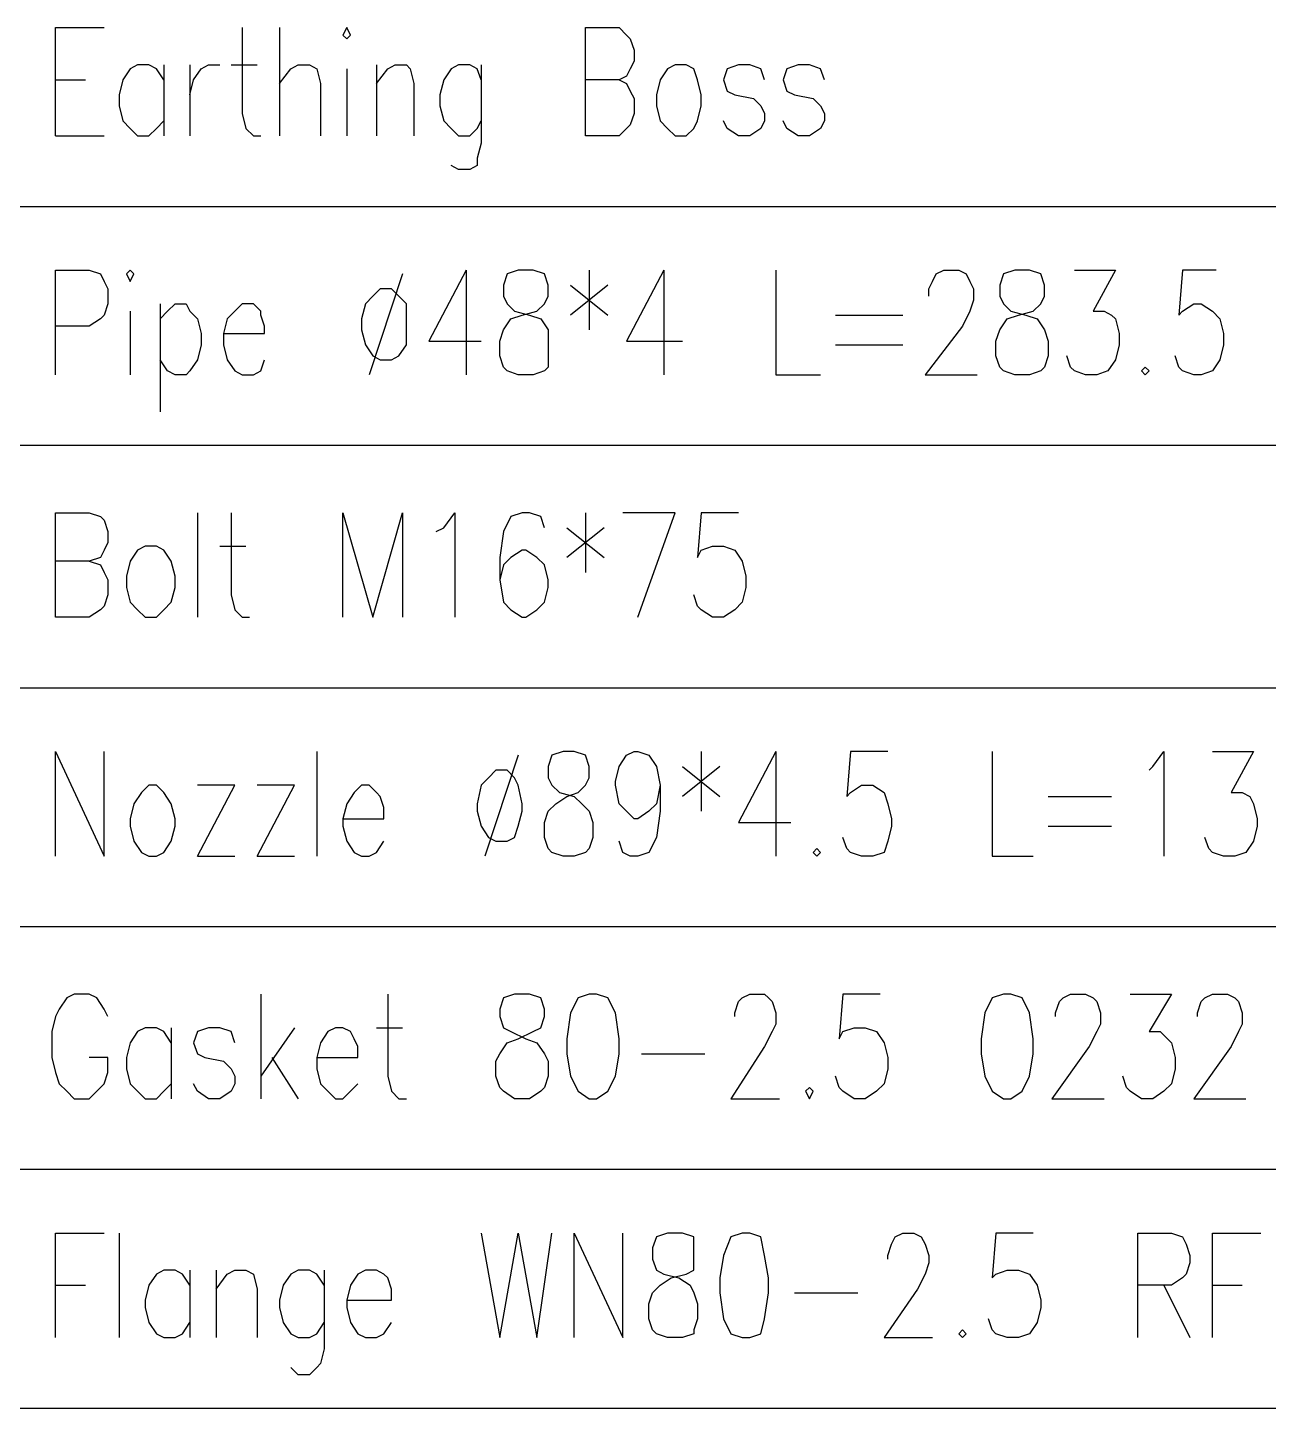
# Model space of a CAD drawing. Extents: x 0.3 to 16.2, y 0.3 to 22.9.
# Drawn here: x 12.425 to 13.533, y 7.277 to 8.51 of the extents above; entities that cross this region are included whole.
import ezdxf

# ---------------------------------------------------------------- set-up
doc = ezdxf.new("R2010")
doc.units = 0
doc.header["$MEASUREMENT"] = 0
doc.linetypes.add('AUSGEZOGEN', pattern=[0])
doc.layers.get('0').update_dxf_attribs({"linetype": 'AUSGEZOGEN'})

msp = doc.modelspace()

# ---------------------------------------------------------------- linework, layer by layer
for points in [[(12.45, 8.4133), (12.45, 8.51), (12.45, 8.51), (12.4933, 8.51)], [(12.6167, 8.51), (12.6167, 8.4333), (12.6167, 8.4333), (12.62, 8.42), (12.62, 8.42), (12.6267, 8.4133), (12.6267, 8.4133), (12.6333, 8.4133)], [(12.65, 8.51), (12.65, 8.4133)], [(12.7067, 8.5033), (12.71, 8.5), (12.71, 8.5), (12.7133, 8.5033), (12.7133, 8.5033), (12.71, 8.51), (12.71, 8.51), (12.7067, 8.5033), (12.7067, 8.5033)], [(12.9233, 8.4133), (12.9233, 8.51), (12.9233, 8.51), (12.9533, 8.51), (12.9533, 8.51), (12.96, 8.5033), (12.96, 8.5033), (12.9633, 8.5), (12.9633, 8.5), (12.9667, 8.49), (12.9667, 8.49), (12.9667, 8.48), (12.9667, 8.48), (12.9633, 8.4733), (12.9633, 8.4733), (12.96, 8.4667), (12.96, 8.4667), (12.9533, 8.4633), (12.9533, 8.4633), (12.9233, 8.4633)], [(12.5467, 8.4633), (12.54, 8.4733), (12.54, 8.4733), (12.5333, 8.4767), (12.5333, 8.4767), (12.5233, 8.4767), (12.5233, 8.4767), (12.5167, 8.4733), (12.5167, 8.4733), (12.51, 8.4633), (12.51, 8.4633), (12.5067, 8.45), (12.5067, 8.45), (12.5067, 8.44), (12.5067, 8.44), (12.51, 8.4267), (12.51, 8.4267), (12.5167, 8.42), (12.5167, 8.42), (12.5233, 8.4133), (12.5233, 8.4133), (12.5333, 8.4133), (12.5333, 8.4133), (12.54, 8.42), (12.54, 8.42), (12.5467, 8.4267)], [(12.5467, 8.4767), (12.5467, 8.4133)], [(12.57, 8.4767), (12.57, 8.4133)], [(12.57, 8.45), (12.5733, 8.4633), (12.5733, 8.4633), (12.58, 8.4733), (12.58, 8.4733), (12.5867, 8.4767), (12.5867, 8.4767), (12.5967, 8.4767)], [(12.6067, 8.4767), (12.63, 8.4767)], [(12.65, 8.46), (12.66, 8.4733), (12.66, 8.4733), (12.6667, 8.4767), (12.6667, 8.4767), (12.6767, 8.4767), (12.6767, 8.4767), (12.6833, 8.4733), (12.6833, 8.4733), (12.6867, 8.46), (12.6867, 8.46), (12.6867, 8.4133)], [(12.71, 8.4733), (12.71, 8.4133)], [(12.7367, 8.4767), (12.7367, 8.4133)], [(12.7367, 8.46), (12.7467, 8.4733), (12.7467, 8.4733), (12.7533, 8.4767), (12.7533, 8.4767), (12.7633, 8.4767), (12.7633, 8.4767), (12.7667, 8.4733), (12.7667, 8.4733), (12.77, 8.46), (12.77, 8.46), (12.77, 8.4133)], [(12.83, 8.4633), (12.8267, 8.4733), (12.8267, 8.4733), (12.82, 8.4767), (12.82, 8.4767), (12.81, 8.4767), (12.81, 8.4767), (12.8033, 8.4733), (12.8033, 8.4733), (12.7967, 8.4633), (12.7967, 8.4633), (12.7933, 8.45), (12.7933, 8.45), (12.7933, 8.44), (12.7933, 8.44), (12.7967, 8.4267), (12.7967, 8.4267), (12.8033, 8.42), (12.8033, 8.42), (12.81, 8.4133), (12.81, 8.4133), (12.82, 8.4133), (12.82, 8.4133), (12.8267, 8.42), (12.8267, 8.42), (12.83, 8.4267)], [(12.83, 8.4767), (12.83, 8.4067), (12.83, 8.4067), (12.8267, 8.3933), (12.8267, 8.3933), (12.8267, 8.3867), (12.8267, 8.3867), (12.82, 8.3833), (12.82, 8.3833), (12.81, 8.3833), (12.81, 8.3833), (12.8033, 8.3867)], [(13.0033, 8.4767), (12.9967, 8.4733), (12.9967, 8.4733), (12.99, 8.4633), (12.99, 8.4633), (12.9867, 8.45), (12.9867, 8.45), (12.9867, 8.44), (12.9867, 8.44), (12.99, 8.4267), (12.99, 8.4267), (12.9967, 8.42), (12.9967, 8.42), (13.0033, 8.4133), (13.0033, 8.4133), (13.0133, 8.4133), (13.0133, 8.4133), (13.02, 8.42), (13.02, 8.42), (13.0233, 8.4267), (13.0233, 8.4267), (13.0267, 8.44), (13.0267, 8.44), (13.0267, 8.45), (13.0267, 8.45), (13.0233, 8.4633), (13.0233, 8.4633), (13.02, 8.4733), (13.02, 8.4733), (13.0133, 8.4767), (13.0133, 8.4767), (13.0033, 8.4767), (13.0033, 8.4767)], [(13.0833, 8.4633), (13.08, 8.4733), (13.08, 8.4733), (13.07, 8.4767), (13.07, 8.4767), (13.06, 8.4767), (13.06, 8.4767), (13.05, 8.4733), (13.05, 8.4733), (13.0467, 8.4633), (13.0467, 8.4633), (13.05, 8.4533), (13.05, 8.4533), (13.0567, 8.45), (13.0567, 8.45), (13.0733, 8.4467), (13.0733, 8.4467), (13.08, 8.44), (13.08, 8.44), (13.0833, 8.4333), (13.0833, 8.4333), (13.0833, 8.4267), (13.0833, 8.4267), (13.08, 8.42), (13.08, 8.42), (13.07, 8.4133), (13.07, 8.4133), (13.06, 8.4133), (13.06, 8.4133), (13.05, 8.42), (13.05, 8.42), (13.0467, 8.4267)], [(13.1367, 8.4633), (13.1333, 8.4733), (13.1333, 8.4733), (13.1233, 8.4767), (13.1233, 8.4767), (13.1133, 8.4767), (13.1133, 8.4767), (13.1033, 8.4733), (13.1033, 8.4733), (13.1, 8.4633), (13.1, 8.4633), (13.1033, 8.4533), (13.1033, 8.4533), (13.11, 8.45), (13.11, 8.45), (13.1267, 8.4467), (13.1267, 8.4467), (13.1333, 8.44), (13.1333, 8.44), (13.1367, 8.4333), (13.1367, 8.4333), (13.1367, 8.4267), (13.1367, 8.4267), (13.1333, 8.42), (13.1333, 8.42), (13.1233, 8.4133), (13.1233, 8.4133), (13.1133, 8.4133), (13.1133, 8.4133), (13.1033, 8.42), (13.1033, 8.42), (13.1, 8.4267)], [(12.45, 8.4633), (12.4767, 8.4633)], [(12.9533, 8.4633), (12.96, 8.46), (12.96, 8.46), (12.9633, 8.4533), (12.9633, 8.4533), (12.9667, 8.4467), (12.9667, 8.4467), (12.9667, 8.4333), (12.9667, 8.4333), (12.9633, 8.4233), (12.9633, 8.4233), (12.96, 8.42), (12.96, 8.42), (12.9533, 8.4133), (12.9533, 8.4133), (12.9233, 8.4133)], [(12.45, 8.4133), (12.4933, 8.4133)], [(15.9833, 8.35), (11.1433, 8.35)], [(12.45, 8.2), (12.45, 8.2933), (12.45, 8.2933), (12.48, 8.2933), (12.48, 8.2933), (12.49, 8.29), (12.49, 8.29), (12.4933, 8.2833), (12.4933, 8.2833), (12.4967, 8.2767), (12.4967, 8.2767), (12.4967, 8.2633), (12.4967, 8.2633), (12.4933, 8.2533), (12.4933, 8.2533), (12.49, 8.25), (12.49, 8.25), (12.48, 8.2433), (12.48, 8.2433), (12.45, 8.2433)], [(12.5133, 8.29), (12.5167, 8.2833), (12.5167, 8.2833), (12.52, 8.29), (12.52, 8.29), (12.5167, 8.2933), (12.5167, 8.2933), (12.5133, 8.29), (12.5133, 8.29)], [(12.76, 8.29), (12.73, 8.2)], [(12.8167, 8.2933), (12.7833, 8.23), (12.7833, 8.23), (12.83, 8.23)], [(12.8167, 8.2933), (12.8167, 8.2)], [(12.8633, 8.2933), (12.8533, 8.29), (12.8533, 8.29), (12.85, 8.28), (12.85, 8.28), (12.85, 8.27), (12.85, 8.27), (12.8533, 8.2633), (12.8533, 8.2633), (12.86, 8.2567), (12.86, 8.2567), (12.8733, 8.2533), (12.8733, 8.2533), (12.8833, 8.25), (12.8833, 8.25), (12.89, 8.24), (12.89, 8.24), (12.89, 8.2067), (12.89, 8.2067), (12.8867, 8.2033), (12.8867, 8.2033), (12.8767, 8.2), (12.8767, 8.2), (12.8633, 8.2), (12.8633, 8.2), (12.8533, 8.2033), (12.8533, 8.2033), (12.85, 8.2067), (12.85, 8.2067), (12.8467, 8.2167), (12.8467, 8.2167), (12.8467, 8.23), (12.8467, 8.23), (12.85, 8.24), (12.85, 8.24), (12.8567, 8.25), (12.8567, 8.25), (12.8667, 8.2533), (12.8667, 8.2533), (12.88, 8.2567), (12.88, 8.2567), (12.8867, 8.2633), (12.8867, 8.2633), (12.89, 8.27), (12.89, 8.27), (12.89, 8.28), (12.89, 8.28), (12.8867, 8.29), (12.8867, 8.29), (12.8767, 8.2933), (12.8767, 8.2933), (12.8633, 8.2933), (12.8633, 8.2933)], [(12.9267, 8.2933), (12.9267, 8.24)], [(12.9933, 8.2933), (12.96, 8.23), (12.96, 8.23), (13.01, 8.23)], [(12.9933, 8.2933), (12.9933, 8.2)], [(13.0933, 8.2933), (13.0933, 8.2), (13.0933, 8.2), (13.1333, 8.2)], [(13.23, 8.27), (13.23, 8.2767), (13.23, 8.2767), (13.2333, 8.2833), (13.2333, 8.2833), (13.2367, 8.29), (13.2367, 8.29), (13.2433, 8.2933), (13.2433, 8.2933), (13.2567, 8.2933), (13.2567, 8.2933), (13.2633, 8.29), (13.2633, 8.29), (13.2667, 8.2833), (13.2667, 8.2833), (13.27, 8.2767), (13.27, 8.2767), (13.27, 8.2667), (13.27, 8.2667), (13.2667, 8.2567), (13.2667, 8.2567), (13.26, 8.2433), (13.26, 8.2433), (13.2267, 8.2), (13.2267, 8.2), (13.2733, 8.2)], [(13.3067, 8.2933), (13.2967, 8.29), (13.2967, 8.29), (13.2933, 8.28), (13.2933, 8.28), (13.2933, 8.27), (13.2933, 8.27), (13.2967, 8.2633), (13.2967, 8.2633), (13.3033, 8.2567), (13.3033, 8.2567), (13.3167, 8.2533), (13.3167, 8.2533), (13.3267, 8.25), (13.3267, 8.25), (13.3333, 8.24), (13.3333, 8.24), (13.3367, 8.23), (13.3367, 8.23), (13.3367, 8.2167), (13.3367, 8.2167), (13.3333, 8.2067), (13.3333, 8.2067), (13.33, 8.2033), (13.33, 8.2033), (13.32, 8.2), (13.32, 8.2), (13.3067, 8.2), (13.3067, 8.2), (13.2967, 8.2033), (13.2967, 8.2033), (13.2933, 8.2067), (13.2933, 8.2067), (13.29, 8.2167), (13.29, 8.2167), (13.29, 8.23), (13.29, 8.23), (13.2933, 8.24), (13.2933, 8.24), (13.3, 8.25), (13.3, 8.25), (13.31, 8.2533), (13.31, 8.2533), (13.3233, 8.2567), (13.3233, 8.2567), (13.33, 8.2633), (13.33, 8.2633), (13.3333, 8.27), (13.3333, 8.27), (13.3333, 8.28), (13.3333, 8.28), (13.33, 8.29), (13.33, 8.29), (13.32, 8.2933), (13.32, 8.2933), (13.3067, 8.2933), (13.3067, 8.2933)], [(13.36, 8.2933), (13.3967, 8.2933), (13.3967, 8.2933), (13.3767, 8.2567), (13.3767, 8.2567), (13.3867, 8.2567), (13.3867, 8.2567), (13.3933, 8.2533), (13.3933, 8.2533), (13.3967, 8.25), (13.3967, 8.25), (13.4, 8.2367), (13.4, 8.2367), (13.4, 8.2267), (13.4, 8.2267), (13.3967, 8.2133), (13.3967, 8.2133), (13.39, 8.2033), (13.39, 8.2033), (13.38, 8.2), (13.38, 8.2), (13.37, 8.2), (13.37, 8.2), (13.36, 8.2033), (13.36, 8.2033), (13.3567, 8.2067), (13.3567, 8.2067), (13.3533, 8.2167)], [(13.4867, 8.2933), (13.4567, 8.2933), (13.4567, 8.2933), (13.4533, 8.2533), (13.4533, 8.2533), (13.4567, 8.2567), (13.4567, 8.2567), (13.4667, 8.2633), (13.4667, 8.2633), (13.4733, 8.2633), (13.4733, 8.2633), (13.4833, 8.2567), (13.4833, 8.2567), (13.49, 8.25), (13.49, 8.25), (13.4933, 8.2367), (13.4933, 8.2367), (13.4933, 8.2267), (13.4933, 8.2267), (13.49, 8.2133), (13.49, 8.2133), (13.4833, 8.2033), (13.4833, 8.2033), (13.4733, 8.2), (13.4733, 8.2), (13.4667, 8.2), (13.4667, 8.2), (13.4567, 8.2033), (13.4567, 8.2033), (13.4533, 8.2067), (13.4533, 8.2067), (13.45, 8.2167)], [(12.74, 8.2767), (12.7333, 8.27), (12.7333, 8.27), (12.7267, 8.2633), (12.7267, 8.2633), (12.7233, 8.25), (12.7233, 8.25), (12.7233, 8.24), (12.7233, 8.24), (12.7267, 8.2267), (12.7267, 8.2267), (12.7333, 8.2167), (12.7333, 8.2167), (12.74, 8.2133), (12.74, 8.2133), (12.75, 8.2133), (12.75, 8.2133), (12.7567, 8.2167), (12.7567, 8.2167), (12.7633, 8.2267), (12.7633, 8.2267), (12.7633, 8.2633), (12.7633, 8.2633), (12.7567, 8.27), (12.7567, 8.27), (12.75, 8.2767), (12.75, 8.2767), (12.74, 8.2767), (12.74, 8.2767)], [(12.91, 8.28), (12.9433, 8.2533)], [(12.9433, 8.28), (12.91, 8.2533)], [(12.5433, 8.2633), (12.5433, 8.1667)], [(12.5433, 8.25), (12.55, 8.2567), (12.55, 8.2567), (12.5567, 8.2633), (12.5567, 8.2633), (12.5667, 8.2633), (12.5667, 8.2633), (12.57, 8.2567), (12.57, 8.2567), (12.5767, 8.25), (12.5767, 8.25), (12.58, 8.2367), (12.58, 8.2367), (12.58, 8.2267), (12.58, 8.2267), (12.5767, 8.2133), (12.5767, 8.2133), (12.57, 8.2033), (12.57, 8.2033), (12.5667, 8.2), (12.5667, 8.2), (12.5567, 8.2), (12.5567, 8.2), (12.55, 8.2033), (12.55, 8.2033), (12.5433, 8.2133)], [(12.6, 8.2367), (12.6367, 8.2367), (12.6367, 8.2367), (12.6367, 8.2433), (12.6367, 8.2433), (12.6333, 8.2533), (12.6333, 8.2533), (12.6333, 8.2567), (12.6333, 8.2567), (12.6267, 8.2633), (12.6267, 8.2633), (12.6167, 8.2633), (12.6167, 8.2633), (12.61, 8.2567), (12.61, 8.2567), (12.6033, 8.25), (12.6033, 8.25), (12.6, 8.2367), (12.6, 8.2367), (12.6, 8.2267), (12.6, 8.2267), (12.6033, 8.2133), (12.6033, 8.2133), (12.61, 8.2033), (12.61, 8.2033), (12.6167, 8.2), (12.6167, 8.2), (12.6267, 8.2), (12.6267, 8.2), (12.6333, 8.2033), (12.6333, 8.2033), (12.6367, 8.2133)], [(12.5167, 8.2567), (12.5167, 8.2)], [(13.1467, 8.2533), (13.2067, 8.2533)], [(13.1467, 8.2267), (13.2067, 8.2267)], [(13.4233, 8.2067), (13.42, 8.2033), (13.42, 8.2033), (13.4233, 8.2), (13.4233, 8.2), (13.4267, 8.2033), (13.4267, 8.2033), (13.4233, 8.2067), (13.4233, 8.2067)], [(15.9833, 8.1367), (11.1433, 8.1367)], [(12.45, 7.9833), (12.45, 8.0767), (12.45, 8.0767), (12.48, 8.0767), (12.48, 8.0767), (12.49, 8.0733), (12.49, 8.0733), (12.4933, 8.07), (12.4933, 8.07), (12.4967, 8.06), (12.4967, 8.06), (12.4967, 8.05), (12.4967, 8.05), (12.4933, 8.0433), (12.4933, 8.0433), (12.49, 8.0367), (12.49, 8.0367), (12.48, 8.0333), (12.48, 8.0333), (12.45, 8.0333)], [(12.5767, 8.0767), (12.5767, 7.9833)], [(12.6067, 8.0767), (12.6067, 8.0033), (12.6067, 8.0033), (12.61, 7.99), (12.61, 7.99), (12.6167, 7.9833), (12.6167, 7.9833), (12.6233, 7.9833)], [(12.7067, 7.9833), (12.7067, 8.0767), (12.7067, 8.0767), (12.7333, 7.9833), (12.7333, 7.9833), (12.76, 8.0767), (12.76, 8.0767), (12.76, 7.9833)], [(12.79, 8.06), (12.7967, 8.0633), (12.7967, 8.0633), (12.8067, 8.0767), (12.8067, 8.0767), (12.8067, 7.9833)], [(12.8867, 8.0633), (12.8833, 8.0733), (12.8833, 8.0733), (12.8733, 8.0767), (12.8733, 8.0767), (12.8667, 8.0767), (12.8667, 8.0767), (12.8567, 8.0733), (12.8567, 8.0733), (12.85, 8.06), (12.85, 8.06), (12.8467, 8.0367), (12.8467, 8.0367), (12.8467, 8.0167), (12.8467, 8.0167), (12.85, 7.9967), (12.85, 7.9967), (12.8567, 7.99), (12.8567, 7.99), (12.8667, 7.9833), (12.8667, 7.9833), (12.87, 7.9833), (12.87, 7.9833), (12.88, 7.99), (12.88, 7.99), (12.8867, 7.9967), (12.8867, 7.9967), (12.89, 8.01), (12.89, 8.01), (12.89, 8.0167), (12.89, 8.0167), (12.8867, 8.03), (12.8867, 8.03), (12.88, 8.0367), (12.88, 8.0367), (12.87, 8.0433), (12.87, 8.0433), (12.8667, 8.0433), (12.8667, 8.0433), (12.8567, 8.0367), (12.8567, 8.0367), (12.85, 8.03), (12.85, 8.03), (12.8467, 8.0167)], [(12.9233, 8.0767), (12.9233, 8.0233)], [(12.97, 7.9833), (13.0033, 8.0767), (13.0033, 8.0767), (12.9567, 8.0767)], [(13.06, 8.0767), (13.0267, 8.0767), (13.0267, 8.0767), (13.0233, 8.0367), (13.0233, 8.0367), (13.0267, 8.0433), (13.0267, 8.0433), (13.0367, 8.0467), (13.0367, 8.0467), (13.0467, 8.0467), (13.0467, 8.0467), (13.0567, 8.0433), (13.0567, 8.0433), (13.0633, 8.0333), (13.0633, 8.0333), (13.0667, 8.02), (13.0667, 8.02), (13.0667, 8.01), (13.0667, 8.01), (13.0633, 7.9967), (13.0633, 7.9967), (13.0567, 7.99), (13.0567, 7.99), (13.0467, 7.9833), (13.0467, 7.9833), (13.0367, 7.9833), (13.0367, 7.9833), (13.0267, 7.99), (13.0267, 7.99), (13.0233, 7.9933), (13.0233, 7.9933), (13.02, 8.0033)], [(12.9067, 8.0633), (12.94, 8.0367)], [(12.94, 8.0633), (12.9067, 8.0367)], [(12.53, 8.0467), (12.5233, 8.0433), (12.5233, 8.0433), (12.5167, 8.0333), (12.5167, 8.0333), (12.5133, 8.02), (12.5133, 8.02), (12.5133, 8.01), (12.5133, 8.01), (12.5167, 7.9967), (12.5167, 7.9967), (12.5233, 7.99), (12.5233, 7.99), (12.53, 7.9833), (12.53, 7.9833), (12.54, 7.9833), (12.54, 7.9833), (12.5467, 7.99), (12.5467, 7.99), (12.5533, 7.9967), (12.5533, 7.9967), (12.5567, 8.01), (12.5567, 8.01), (12.5567, 8.02), (12.5567, 8.02), (12.5533, 8.0333), (12.5533, 8.0333), (12.5467, 8.0433), (12.5467, 8.0433), (12.54, 8.0467), (12.54, 8.0467), (12.53, 8.0467), (12.53, 8.0467)], [(12.5967, 8.0467), (12.62, 8.0467)], [(12.48, 8.0333), (12.49, 8.03), (12.49, 8.03), (12.4933, 8.0233), (12.4933, 8.0233), (12.4967, 8.0167), (12.4967, 8.0167), (12.4967, 8.0033), (12.4967, 8.0033), (12.4933, 7.9933), (12.4933, 7.9933), (12.49, 7.99), (12.49, 7.99), (12.48, 7.9833), (12.48, 7.9833), (12.45, 7.9833)], [(15.9833, 7.92), (11.1433, 7.92)], [(12.45, 7.77), (12.45, 7.8633), (12.45, 7.8633), (12.4933, 7.77), (12.4933, 7.77), (12.4933, 7.8633)], [(12.6833, 7.8633), (12.6833, 7.77)], [(12.8633, 7.86), (12.8333, 7.77)], [(12.9033, 7.8633), (12.8933, 7.86), (12.8933, 7.86), (12.89, 7.85), (12.89, 7.85), (12.89, 7.84), (12.89, 7.84), (12.8933, 7.8333), (12.8933, 7.8333), (12.9, 7.8267), (12.9, 7.8267), (12.9133, 7.8233), (12.9133, 7.8233), (12.92, 7.8167), (12.92, 7.8167), (12.9267, 7.81), (12.9267, 7.81), (12.93, 7.8), (12.93, 7.8), (12.93, 7.7867), (12.93, 7.7867), (12.9267, 7.7767), (12.9267, 7.7767), (12.9233, 7.7733), (12.9233, 7.7733), (12.9133, 7.77), (12.9133, 7.77), (12.9033, 7.77), (12.9033, 7.77), (12.8933, 7.7733), (12.8933, 7.7733), (12.89, 7.7767), (12.89, 7.7767), (12.8867, 7.7867), (12.8867, 7.7867), (12.8867, 7.8), (12.8867, 7.8), (12.89, 7.81), (12.89, 7.81), (12.8967, 7.8167), (12.8967, 7.8167), (12.9067, 7.8233), (12.9067, 7.8233), (12.9167, 7.8267), (12.9167, 7.8267), (12.9233, 7.8333), (12.9233, 7.8333), (12.9267, 7.84), (12.9267, 7.84), (12.9267, 7.85), (12.9267, 7.85), (12.9233, 7.86), (12.9233, 7.86), (12.9133, 7.8633), (12.9133, 7.8633), (12.9033, 7.8633), (12.9033, 7.8633)], [(12.99, 7.8333), (12.9867, 7.8167), (12.9867, 7.8167), (12.98, 7.81), (12.98, 7.81), (12.97, 7.8033), (12.97, 7.8033), (12.9667, 7.8033), (12.9667, 7.8033), (12.96, 7.81), (12.96, 7.81), (12.9533, 7.8167), (12.9533, 7.8167), (12.95, 7.8333), (12.95, 7.8333), (12.95, 7.8367), (12.95, 7.8367), (12.9533, 7.85), (12.9533, 7.85), (12.96, 7.86), (12.96, 7.86), (12.9667, 7.8633), (12.9667, 7.8633), (12.97, 7.8633), (12.97, 7.8633), (12.98, 7.86), (12.98, 7.86), (12.9867, 7.85), (12.9867, 7.85), (12.99, 7.8333), (12.99, 7.8333), (12.99, 7.81), (12.99, 7.81), (12.9867, 7.7867), (12.9867, 7.7867), (12.98, 7.7733), (12.98, 7.7733), (12.97, 7.77), (12.97, 7.77), (12.9633, 7.77), (12.9633, 7.77), (12.9567, 7.7733), (12.9567, 7.7733), (12.9533, 7.7833)], [(13.0267, 7.8633), (13.0267, 7.81)], [(13.0933, 7.8633), (13.06, 7.8), (13.06, 7.8), (13.1067, 7.8)], [(13.0933, 7.8633), (13.0933, 7.77)], [(13.1933, 7.8633), (13.16, 7.8633), (13.16, 7.8633), (13.1567, 7.8233), (13.1567, 7.8233), (13.16, 7.8267), (13.16, 7.8267), (13.17, 7.8333), (13.17, 7.8333), (13.18, 7.8333), (13.18, 7.8333), (13.19, 7.8267), (13.19, 7.8267), (13.1933, 7.8167), (13.1933, 7.8167), (13.1967, 7.8033), (13.1967, 7.8033), (13.1967, 7.7967), (13.1967, 7.7967), (13.1933, 7.7833), (13.1933, 7.7833), (13.19, 7.7733), (13.19, 7.7733), (13.18, 7.77), (13.18, 7.77), (13.17, 7.77), (13.17, 7.77), (13.16, 7.7733), (13.16, 7.7733), (13.1567, 7.7767), (13.1567, 7.7767), (13.1533, 7.7867)], [(13.2867, 7.8633), (13.2867, 7.77), (13.2867, 7.77), (13.3233, 7.77)], [(13.4267, 7.8467), (13.43, 7.85), (13.43, 7.85), (13.44, 7.8633), (13.44, 7.8633), (13.44, 7.77)], [(13.4833, 7.8633), (13.52, 7.8633), (13.52, 7.8633), (13.5, 7.8267), (13.5, 7.8267), (13.51, 7.8267), (13.51, 7.8267), (13.5167, 7.8233), (13.5167, 7.8233), (13.52, 7.8167), (13.52, 7.8167), (13.5233, 7.8033), (13.5233, 7.8033), (13.5233, 7.7967), (13.5233, 7.7967), (13.52, 7.7833), (13.52, 7.7833), (13.5133, 7.7733), (13.5133, 7.7733), (13.5033, 7.77), (13.5033, 7.77), (13.4933, 7.77), (13.4933, 7.77), (13.4833, 7.7733), (13.4833, 7.7733), (13.48, 7.7767), (13.48, 7.7767), (13.4767, 7.7867)], [(12.8433, 7.8467), (12.8367, 7.84), (12.8367, 7.84), (12.83, 7.8333), (12.83, 7.8333), (12.8267, 7.8167), (12.8267, 7.8167), (12.8267, 7.81), (12.8267, 7.81), (12.83, 7.7967), (12.83, 7.7967), (12.8367, 7.7867), (12.8367, 7.7867), (12.8433, 7.7833), (12.8433, 7.7833), (12.8533, 7.7833), (12.8533, 7.7833), (12.86, 7.7867), (12.86, 7.7867), (12.8633, 7.7967), (12.8633, 7.7967), (12.8667, 7.81), (12.8667, 7.81), (12.8667, 7.8167), (12.8667, 7.8167), (12.8633, 7.8333), (12.8633, 7.8333), (12.86, 7.84), (12.86, 7.84), (12.8533, 7.8467), (12.8533, 7.8467), (12.8433, 7.8467), (12.8433, 7.8467)], [(13.01, 7.85), (13.0433, 7.8233)], [(13.0433, 7.85), (13.01, 7.8233)], [(12.5333, 7.8333), (12.5267, 7.8267), (12.5267, 7.8267), (12.52, 7.8167), (12.52, 7.8167), (12.5167, 7.8033), (12.5167, 7.8033), (12.5167, 7.7967), (12.5167, 7.7967), (12.52, 7.7833), (12.52, 7.7833), (12.5267, 7.7733), (12.5267, 7.7733), (12.5333, 7.77), (12.5333, 7.77), (12.54, 7.77), (12.54, 7.77), (12.5467, 7.7733), (12.5467, 7.7733), (12.5533, 7.7833), (12.5533, 7.7833), (12.5567, 7.7967), (12.5567, 7.7967), (12.5567, 7.8033), (12.5567, 7.8033), (12.5533, 7.8167), (12.5533, 7.8167), (12.5467, 7.8267), (12.5467, 7.8267), (12.54, 7.8333), (12.54, 7.8333), (12.5333, 7.8333), (12.5333, 7.8333)], [(12.5767, 7.77), (12.61, 7.8333), (12.61, 7.8333), (12.5767, 7.8333)], [(12.63, 7.77), (12.6633, 7.8333), (12.6633, 7.8333), (12.63, 7.8333)], [(12.7067, 7.8033), (12.7433, 7.8033), (12.7433, 7.8033), (12.7433, 7.8133), (12.7433, 7.8133), (12.74, 7.8233), (12.74, 7.8233), (12.7367, 7.8267), (12.7367, 7.8267), (12.73, 7.8333), (12.73, 7.8333), (12.7233, 7.8333), (12.7233, 7.8333), (12.7167, 7.8267), (12.7167, 7.8267), (12.71, 7.8167), (12.71, 7.8167), (12.7067, 7.8033), (12.7067, 7.8033), (12.7067, 7.7967), (12.7067, 7.7967), (12.71, 7.7833), (12.71, 7.7833), (12.7167, 7.7733), (12.7167, 7.7733), (12.7233, 7.77), (12.7233, 7.77), (12.73, 7.77), (12.73, 7.77), (12.7367, 7.7733), (12.7367, 7.7733), (12.7433, 7.7833)], [(13.3367, 7.8233), (13.3933, 7.8233)], [(13.3367, 7.7967), (13.3933, 7.7967)], [(12.5767, 7.77), (12.61, 7.77)], [(12.63, 7.77), (12.6633, 7.77)], [(13.13, 7.7767), (13.1267, 7.7733), (13.1267, 7.7733), (13.13, 7.77), (13.13, 7.77), (13.1333, 7.7733), (13.1333, 7.7733), (13.13, 7.7767), (13.13, 7.7767)], [(15.9833, 7.7067), (11.1433, 7.7067)], [(12.4967, 7.6267), (12.4933, 7.6333), (12.4933, 7.6333), (12.4867, 7.6433), (12.4867, 7.6433), (12.48, 7.6467), (12.48, 7.6467), (12.4667, 7.6467), (12.4667, 7.6467), (12.46, 7.6433), (12.46, 7.6433), (12.4533, 7.6333), (12.4533, 7.6333), (12.45, 7.6267), (12.45, 7.6267), (12.4467, 7.6133), (12.4467, 7.6133), (12.4467, 7.59), (12.4467, 7.59), (12.45, 7.5767), (12.45, 7.5767), (12.4533, 7.5667), (12.4533, 7.5667), (12.46, 7.56), (12.46, 7.56), (12.4667, 7.5533), (12.4667, 7.5533), (12.48, 7.5533), (12.48, 7.5533), (12.4867, 7.56), (12.4867, 7.56), (12.4933, 7.5667), (12.4933, 7.5667), (12.4967, 7.5767), (12.4967, 7.5767), (12.4967, 7.59), (12.4967, 7.59), (12.48, 7.59)], [(12.6333, 7.6467), (12.6333, 7.5533)], [(12.7467, 7.6467), (12.7467, 7.5733), (12.7467, 7.5733), (12.75, 7.56), (12.75, 7.56), (12.7567, 7.5533), (12.7567, 7.5533), (12.7633, 7.5533)], [(12.86, 7.6467), (12.85, 7.6433), (12.85, 7.6433), (12.8467, 7.6333), (12.8467, 7.6333), (12.8467, 7.6267), (12.8467, 7.6267), (12.85, 7.6167), (12.85, 7.6167), (12.8567, 7.6133), (12.8567, 7.6133), (12.87, 7.6067), (12.87, 7.6067), (12.88, 7.6033), (12.88, 7.6033), (12.8867, 7.5933), (12.8867, 7.5933), (12.89, 7.5867), (12.89, 7.5867), (12.89, 7.5733), (12.89, 7.5733), (12.8867, 7.5633), (12.8867, 7.5633), (12.8833, 7.56), (12.8833, 7.56), (12.8733, 7.5533), (12.8733, 7.5533), (12.86, 7.5533), (12.86, 7.5533), (12.85, 7.56), (12.85, 7.56), (12.8467, 7.5633), (12.8467, 7.5633), (12.8433, 7.5733), (12.8433, 7.5733), (12.8433, 7.5867), (12.8433, 7.5867), (12.8467, 7.5933), (12.8467, 7.5933), (12.8533, 7.6033), (12.8533, 7.6033), (12.8633, 7.6067), (12.8633, 7.6067), (12.8767, 7.6133), (12.8767, 7.6133), (12.8833, 7.6167), (12.8833, 7.6167), (12.8867, 7.6267), (12.8867, 7.6267), (12.8867, 7.6333), (12.8867, 7.6333), (12.8833, 7.6433), (12.8833, 7.6433), (12.8733, 7.6467), (12.8733, 7.6467), (12.86, 7.6467), (12.86, 7.6467)], [(12.9267, 7.6467), (12.9167, 7.6433), (12.9167, 7.6433), (12.91, 7.63), (12.91, 7.63), (12.9067, 7.6067), (12.9067, 7.6067), (12.9067, 7.5933), (12.9067, 7.5933), (12.91, 7.5733), (12.91, 7.5733), (12.9167, 7.56), (12.9167, 7.56), (12.9267, 7.5533), (12.9267, 7.5533), (12.9333, 7.5533), (12.9333, 7.5533), (12.9433, 7.56), (12.9433, 7.56), (12.95, 7.5733), (12.95, 7.5733), (12.9533, 7.5933), (12.9533, 7.5933), (12.9533, 7.6067), (12.9533, 7.6067), (12.95, 7.63), (12.95, 7.63), (12.9433, 7.6433), (12.9433, 7.6433), (12.9333, 7.6467), (12.9333, 7.6467), (12.9267, 7.6467), (12.9267, 7.6467)], [(13.0567, 7.6267), (13.0567, 7.63), (13.0567, 7.63), (13.06, 7.64), (13.06, 7.64), (13.0633, 7.6433), (13.0633, 7.6433), (13.07, 7.6467), (13.07, 7.6467), (13.0833, 7.6467), (13.0833, 7.6467), (13.0867, 7.6433), (13.0867, 7.6433), (13.09, 7.64), (13.09, 7.64), (13.0933, 7.63), (13.0933, 7.63), (13.0933, 7.62), (13.0933, 7.62), (13.09, 7.6133), (13.09, 7.6133), (13.0833, 7.6), (13.0833, 7.6), (13.0533, 7.5533), (13.0533, 7.5533), (13.0967, 7.5533)], [(13.1867, 7.6467), (13.1533, 7.6467), (13.1533, 7.6467), (13.15, 7.6067), (13.15, 7.6067), (13.1533, 7.6133), (13.1533, 7.6133), (13.1633, 7.6167), (13.1633, 7.6167), (13.1733, 7.6167), (13.1733, 7.6167), (13.1833, 7.6133), (13.1833, 7.6133), (13.19, 7.6033), (13.19, 7.6033), (13.1933, 7.59), (13.1933, 7.59), (13.1933, 7.58), (13.1933, 7.58), (13.19, 7.5667), (13.19, 7.5667), (13.1833, 7.56), (13.1833, 7.56), (13.1733, 7.5533), (13.1733, 7.5533), (13.1633, 7.5533), (13.1633, 7.5533), (13.1533, 7.56), (13.1533, 7.56), (13.15, 7.5633), (13.15, 7.5633), (13.1467, 7.5733)], [(13.2967, 7.6467), (13.2867, 7.6433), (13.2867, 7.6433), (13.28, 7.63), (13.28, 7.63), (13.2767, 7.6067), (13.2767, 7.6067), (13.2767, 7.5933), (13.2767, 7.5933), (13.28, 7.5733), (13.28, 7.5733), (13.2867, 7.56), (13.2867, 7.56), (13.2967, 7.5533), (13.2967, 7.5533), (13.3033, 7.5533), (13.3033, 7.5533), (13.3133, 7.56), (13.3133, 7.56), (13.32, 7.5733), (13.32, 7.5733), (13.3233, 7.5933), (13.3233, 7.5933), (13.3233, 7.6067), (13.3233, 7.6067), (13.32, 7.63), (13.32, 7.63), (13.3133, 7.6433), (13.3133, 7.6433), (13.3033, 7.6467), (13.3033, 7.6467), (13.2967, 7.6467), (13.2967, 7.6467)], [(13.3433, 7.6267), (13.3433, 7.63), (13.3433, 7.63), (13.3467, 7.64), (13.3467, 7.64), (13.35, 7.6433), (13.35, 7.6433), (13.3567, 7.6467), (13.3567, 7.6467), (13.37, 7.6467), (13.37, 7.6467), (13.3767, 7.6433), (13.3767, 7.6433), (13.38, 7.64), (13.38, 7.64), (13.3833, 7.63), (13.3833, 7.63), (13.3833, 7.62), (13.3833, 7.62), (13.38, 7.6133), (13.38, 7.6133), (13.3733, 7.6), (13.3733, 7.6), (13.34, 7.5533), (13.34, 7.5533), (13.3867, 7.5533)], [(13.41, 7.6467), (13.4467, 7.6467), (13.4467, 7.6467), (13.4267, 7.6133), (13.4267, 7.6133), (13.4367, 7.6133), (13.4367, 7.6133), (13.4433, 7.6067), (13.4433, 7.6067), (13.4467, 7.6033), (13.4467, 7.6033), (13.45, 7.59), (13.45, 7.59), (13.45, 7.58), (13.45, 7.58), (13.4467, 7.5667), (13.4467, 7.5667), (13.44, 7.56), (13.44, 7.56), (13.43, 7.5533), (13.43, 7.5533), (13.42, 7.5533), (13.42, 7.5533), (13.41, 7.56), (13.41, 7.56), (13.4067, 7.5633), (13.4067, 7.5633), (13.4033, 7.5733)], [(13.47, 7.6267), (13.47, 7.63), (13.47, 7.63), (13.4733, 7.64), (13.4733, 7.64), (13.4767, 7.6433), (13.4767, 7.6433), (13.4833, 7.6467), (13.4833, 7.6467), (13.4967, 7.6467), (13.4967, 7.6467), (13.5033, 7.6433), (13.5033, 7.6433), (13.5067, 7.64), (13.5067, 7.64), (13.51, 7.63), (13.51, 7.63), (13.51, 7.62), (13.51, 7.62), (13.5067, 7.6133), (13.5067, 7.6133), (13.5, 7.6), (13.5, 7.6), (13.4667, 7.5533), (13.4667, 7.5533), (13.5133, 7.5533)], [(12.5533, 7.6033), (12.5467, 7.6133), (12.5467, 7.6133), (12.54, 7.6167), (12.54, 7.6167), (12.53, 7.6167), (12.53, 7.6167), (12.5233, 7.6133), (12.5233, 7.6133), (12.5167, 7.6033), (12.5167, 7.6033), (12.5133, 7.59), (12.5133, 7.59), (12.5133, 7.58), (12.5133, 7.58), (12.5167, 7.5667), (12.5167, 7.5667), (12.5233, 7.56), (12.5233, 7.56), (12.53, 7.5533), (12.53, 7.5533), (12.54, 7.5533), (12.54, 7.5533), (12.5467, 7.56), (12.5467, 7.56), (12.5533, 7.5667)], [(12.5533, 7.6167), (12.5533, 7.5533)], [(12.61, 7.6033), (12.6067, 7.6133), (12.6067, 7.6133), (12.5967, 7.6167), (12.5967, 7.6167), (12.5867, 7.6167), (12.5867, 7.6167), (12.5767, 7.6133), (12.5767, 7.6133), (12.5733, 7.6033), (12.5733, 7.6033), (12.5767, 7.5933), (12.5767, 7.5933), (12.5833, 7.59), (12.5833, 7.59), (12.6, 7.5867), (12.6, 7.5867), (12.6067, 7.58), (12.6067, 7.58), (12.61, 7.5733), (12.61, 7.5733), (12.61, 7.5667), (12.61, 7.5667), (12.6067, 7.56), (12.6067, 7.56), (12.5967, 7.5533), (12.5967, 7.5533), (12.5867, 7.5533), (12.5867, 7.5533), (12.5767, 7.56), (12.5767, 7.56), (12.5733, 7.5667)], [(12.6633, 7.6167), (12.6333, 7.5733)], [(12.6833, 7.59), (12.72, 7.59), (12.72, 7.59), (12.72, 7.6), (12.72, 7.6), (12.7167, 7.6067), (12.7167, 7.6067), (12.7133, 7.6133), (12.7133, 7.6133), (12.7067, 7.6167), (12.7067, 7.6167), (12.7, 7.6167), (12.7, 7.6167), (12.6933, 7.6133), (12.6933, 7.6133), (12.6867, 7.6033), (12.6867, 7.6033), (12.6833, 7.59), (12.6833, 7.59), (12.6833, 7.58), (12.6833, 7.58), (12.6867, 7.5667), (12.6867, 7.5667), (12.6933, 7.56), (12.6933, 7.56), (12.7, 7.5533), (12.7, 7.5533), (12.7067, 7.5533), (12.7067, 7.5533), (12.7133, 7.56), (12.7133, 7.56), (12.72, 7.5667)], [(12.7367, 7.6167), (12.76, 7.6167)], [(12.6433, 7.59), (12.6667, 7.5533)], [(12.9733, 7.5933), (13.03, 7.5933)], [(13.1233, 7.5633), (13.12, 7.56), (13.12, 7.56), (13.1233, 7.5533), (13.1233, 7.5533), (13.1267, 7.56), (13.1267, 7.56), (13.1233, 7.5633), (13.1233, 7.5633)], [(15.9833, 7.49), (11.1433, 7.49)], [(12.45, 7.34), (12.45, 7.4333), (12.45, 7.4333), (12.4933, 7.4333)], [(12.5067, 7.4333), (12.5067, 7.34)], [(12.83, 7.4333), (12.8467, 7.34), (12.8467, 7.34), (12.8633, 7.4333), (12.8633, 7.4333), (12.88, 7.34), (12.88, 7.34), (12.8933, 7.4333)], [(12.9133, 7.34), (12.9133, 7.4333), (12.9133, 7.4333), (12.9567, 7.34), (12.9567, 7.34), (12.9567, 7.4333)], [(12.9967, 7.4333), (12.9867, 7.43), (12.9867, 7.43), (12.9833, 7.42), (12.9833, 7.42), (12.9833, 7.41), (12.9833, 7.41), (12.9867, 7.4), (12.9867, 7.4), (12.9933, 7.3967), (12.9933, 7.3967), (13.0067, 7.3933), (13.0067, 7.3933), (13.0167, 7.3867), (13.0167, 7.3867), (13.02, 7.38), (13.02, 7.38), (13.0233, 7.37), (13.0233, 7.37), (13.0233, 7.3567), (13.0233, 7.3567), (13.02, 7.3467), (13.02, 7.3467), (13.02, 7.3433), (13.02, 7.3433), (13.01, 7.34), (13.01, 7.34), (12.9967, 7.34), (12.9967, 7.34), (12.9867, 7.3433), (12.9867, 7.3433), (12.9833, 7.3467), (12.9833, 7.3467), (12.98, 7.3567), (12.98, 7.3567), (12.98, 7.37), (12.98, 7.37), (12.9833, 7.38), (12.9833, 7.38), (12.99, 7.3867), (12.99, 7.3867), (13, 7.3933), (13, 7.3933), (13.0133, 7.3967), (13.0133, 7.3967), (13.02, 7.4), (13.02, 7.4), (13.02, 7.43), (13.02, 7.43), (13.01, 7.4333), (13.01, 7.4333), (12.9967, 7.4333), (12.9967, 7.4333)], [(13.0633, 7.4333), (13.0533, 7.43), (13.0533, 7.43), (13.0467, 7.4133), (13.0467, 7.4133), (13.0433, 7.3933), (13.0433, 7.3933), (13.0433, 7.38), (13.0433, 7.38), (13.0467, 7.3567), (13.0467, 7.3567), (13.0533, 7.3433), (13.0533, 7.3433), (13.0633, 7.34), (13.0633, 7.34), (13.07, 7.34), (13.07, 7.34), (13.08, 7.3433), (13.08, 7.3433), (13.0833, 7.3567), (13.0833, 7.3567), (13.0867, 7.38), (13.0867, 7.38), (13.0867, 7.3933), (13.0867, 7.3933), (13.0833, 7.4133), (13.0833, 7.4133), (13.08, 7.43), (13.08, 7.43), (13.07, 7.4333), (13.07, 7.4333), (13.0633, 7.4333), (13.0633, 7.4333)], [(13.1933, 7.41), (13.1933, 7.4133), (13.1933, 7.4133), (13.1967, 7.4233), (13.1967, 7.4233), (13.2, 7.43), (13.2, 7.43), (13.2067, 7.4333), (13.2067, 7.4333), (13.2167, 7.4333), (13.2167, 7.4333), (13.2233, 7.43), (13.2233, 7.43), (13.2267, 7.4233), (13.2267, 7.4233), (13.23, 7.4133), (13.23, 7.4133), (13.23, 7.4067), (13.23, 7.4067), (13.2267, 7.3967), (13.2267, 7.3967), (13.22, 7.3833), (13.22, 7.3833), (13.19, 7.34), (13.19, 7.34), (13.2333, 7.34)], [(13.3233, 7.4333), (13.29, 7.4333), (13.29, 7.4333), (13.2867, 7.3933), (13.2867, 7.3933), (13.29, 7.3967), (13.29, 7.3967), (13.3, 7.4), (13.3, 7.4), (13.31, 7.4), (13.31, 7.4), (13.32, 7.3967), (13.32, 7.3967), (13.3267, 7.3867), (13.3267, 7.3867), (13.33, 7.3733), (13.33, 7.3733), (13.33, 7.3667), (13.33, 7.3667), (13.3267, 7.3533), (13.3267, 7.3533), (13.32, 7.3433), (13.32, 7.3433), (13.31, 7.34), (13.31, 7.34), (13.3, 7.34), (13.3, 7.34), (13.29, 7.3433), (13.29, 7.3433), (13.2867, 7.3467), (13.2867, 7.3467), (13.2833, 7.3567)], [(13.4167, 7.34), (13.4167, 7.4333), (13.4167, 7.4333), (13.4467, 7.4333), (13.4467, 7.4333), (13.4567, 7.43), (13.4567, 7.43), (13.46, 7.4233), (13.46, 7.4233), (13.4633, 7.4133), (13.4633, 7.4133), (13.4633, 7.4067), (13.4633, 7.4067), (13.46, 7.3967), (13.46, 7.3967), (13.4567, 7.3933), (13.4567, 7.3933), (13.4467, 7.3867), (13.4467, 7.3867), (13.4167, 7.3867)], [(13.4833, 7.34), (13.4833, 7.4333), (13.4833, 7.4333), (13.5267, 7.4333)], [(12.57, 7.3867), (12.5633, 7.3967), (12.5633, 7.3967), (12.5567, 7.4), (12.5567, 7.4), (12.5467, 7.4), (12.5467, 7.4), (12.54, 7.3967), (12.54, 7.3967), (12.5333, 7.3867), (12.5333, 7.3867), (12.53, 7.3733), (12.53, 7.3733), (12.53, 7.3667), (12.53, 7.3667), (12.5333, 7.3533), (12.5333, 7.3533), (12.54, 7.3433), (12.54, 7.3433), (12.5467, 7.34), (12.5467, 7.34), (12.5567, 7.34), (12.5567, 7.34), (12.5633, 7.3433), (12.5633, 7.3433), (12.57, 7.3533)], [(12.57, 7.4), (12.57, 7.34)], [(12.5933, 7.4), (12.5933, 7.34)], [(12.5933, 7.3833), (12.6033, 7.3967), (12.6033, 7.3967), (12.61, 7.4), (12.61, 7.4), (12.62, 7.4), (12.62, 7.4), (12.6267, 7.3967), (12.6267, 7.3967), (12.63, 7.3833), (12.63, 7.3833), (12.63, 7.34)], [(12.69, 7.3867), (12.6833, 7.3967), (12.6833, 7.3967), (12.6767, 7.4), (12.6767, 7.4), (12.6667, 7.4), (12.6667, 7.4), (12.66, 7.3967), (12.66, 7.3967), (12.6533, 7.3867), (12.6533, 7.3867), (12.65, 7.3733), (12.65, 7.3733), (12.65, 7.3667), (12.65, 7.3667), (12.6533, 7.3533), (12.6533, 7.3533), (12.66, 7.3433), (12.66, 7.3433), (12.6667, 7.34), (12.6667, 7.34), (12.6767, 7.34), (12.6767, 7.34), (12.6833, 7.3433), (12.6833, 7.3433), (12.69, 7.3533)], [(12.69, 7.4), (12.69, 7.33), (12.69, 7.33), (12.6867, 7.3167), (12.6867, 7.3167), (12.6833, 7.3133), (12.6833, 7.3133), (12.6767, 7.3067), (12.6767, 7.3067), (12.6667, 7.3067), (12.6667, 7.3067), (12.66, 7.3133)], [(12.71, 7.3733), (12.75, 7.3733), (12.75, 7.3733), (12.75, 7.3833), (12.75, 7.3833), (12.7467, 7.3933), (12.7467, 7.3933), (12.7433, 7.3967), (12.7433, 7.3967), (12.7367, 7.4), (12.7367, 7.4), (12.7267, 7.4), (12.7267, 7.4), (12.72, 7.3967), (12.72, 7.3967), (12.7133, 7.3867), (12.7133, 7.3867), (12.71, 7.3733), (12.71, 7.3733), (12.71, 7.3667), (12.71, 7.3667), (12.7133, 7.3533), (12.7133, 7.3533), (12.72, 7.3433), (12.72, 7.3433), (12.7267, 7.34), (12.7267, 7.34), (12.7367, 7.34), (12.7367, 7.34), (12.7433, 7.3433), (12.7433, 7.3433), (12.75, 7.3533)], [(12.45, 7.3867), (12.4767, 7.3867)], [(13.11, 7.38), (13.1667, 7.38)], [(13.44, 7.3867), (13.4633, 7.34)], [(13.4833, 7.3867), (13.51, 7.3867)], [(13.26, 7.3467), (13.2567, 7.3433), (13.2567, 7.3433), (13.26, 7.34), (13.26, 7.34), (13.2633, 7.3433), (13.2633, 7.3433), (13.26, 7.3467), (13.26, 7.3467)], [(15.9833, 7.2767), (11.1433, 7.2767)]]:
    msp.add_lwpolyline(points)

doc.saveas('drawing.dxf')
